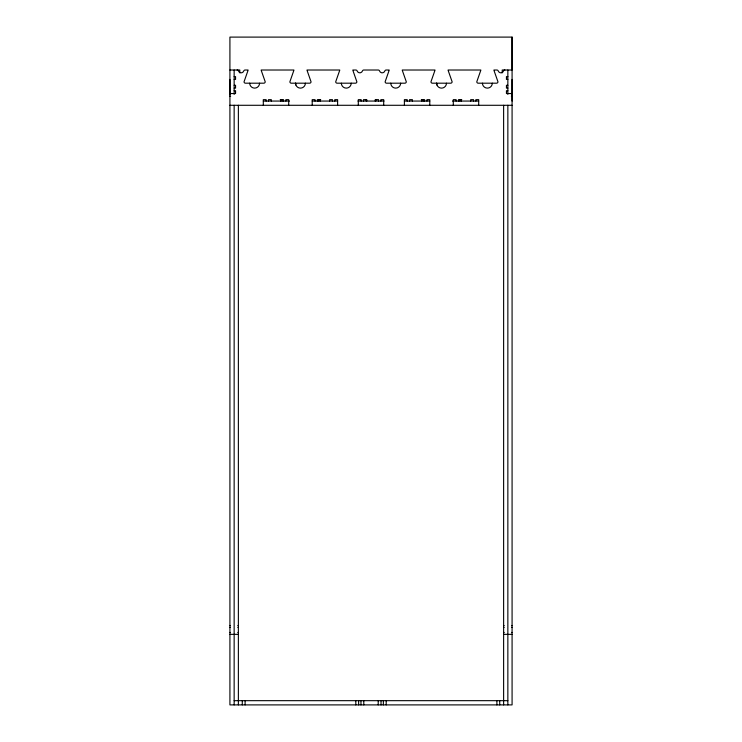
<?xml version="1.0" encoding="UTF-8"?>
<svg xmlns="http://www.w3.org/2000/svg" width="742" height="742" viewBox="0 0 742 742"><rect width="100%" height="100%" fill="white"/><g stroke="black" fill="none" stroke-linecap="round" stroke-linejoin="round"><path stroke-width="1.11" d="M229.918 94.948L229.918 79.422M512.082 101.06L512.082 79.422M512.082 37.1L512.082 704.9L229.918 704.9L229.918 37.1L512.082 37.1L512.082 70.017L502.204 70.017L502.204 72.846M229.918 70.017L239.796 70.017L239.796 72.846M234.147 76.602L235.557 76.602L235.557 79.422L234.147 79.422M507.853 76.602L506.443 76.602L506.443 79.422L507.853 79.422M234.147 85.302L235.557 85.302L235.557 88.122L234.147 88.122M507.853 85.302L506.443 85.302L506.443 88.122L507.853 88.122M234.147 90.709L235.557 90.709L235.557 93.538L229.918 93.538M507.853 90.709L506.443 90.709L506.443 93.538L512.082 93.538M229.918 96.358L230.623 96.358M511.377 96.358L512.082 96.358M280.235 99.651L283.527 99.651L283.527 101.06M320.683 99.651L317.39 99.651L317.39 101.06M421.317 99.651L424.61 99.651L424.61 101.06M461.765 99.651L458.473 99.651L458.473 101.06M263.308 101.06L289.519 101.06M312.215 101.06L337.61 101.06M357.95 101.06L384.05 101.06M404.39 101.06L429.785 101.06M452.472 101.06L478.692 101.06M229.918 105.29L512.082 105.29M229.918 625.543L230.447 625.543M237.848 625.543L238.377 625.543M503.623 625.543L504.152 625.543M511.553 625.543L512.082 625.543M229.918 627.352L230.447 627.352M237.848 627.352L238.377 627.352M503.623 627.352L504.152 627.352M511.553 627.352L512.082 627.352M229.918 632.462L230.447 632.462M237.848 632.462L238.377 632.462M503.623 632.462L504.152 632.462M511.553 632.462L512.082 632.462M229.918 634.354L238.377 634.354M503.623 634.354L512.082 634.354M234.147 700.671L507.853 700.671M436.955 85.005L436.797 84.551A4.916 4.916 0 0 1 436.602 83.187M295.863 85.005L295.715 84.551A4.916 4.916 0 0 1 295.52 83.187M507.853 70.017L507.853 94.355M507.853 105.29L507.853 704.9M503.623 105.29L503.623 704.9M499.718 700.671L499.718 704.9M496.899 700.671L496.899 704.9M478.692 105.29L478.692 99.651L475.872 99.651L475.872 101.06M473.526 101.06L473.526 99.651L470.697 99.651L470.697 101.06M461.292 99.651L461.292 101.06M459.882 99.651L459.882 101.06M456.117 101.06L456.117 99.651L453.297 99.651L453.297 105.29M429.785 105.29L429.785 99.651L426.965 99.651L426.965 101.06M423.2 99.651L423.2 101.06M421.79 99.651L421.79 101.06M412.385 101.06L412.385 99.651L409.565 99.651L409.565 101.06M407.21 101.06L407.21 99.651L404.39 99.651L404.39 105.29M386.192 700.671L386.192 704.9M383.697 105.29L383.697 99.651L380.878 99.651L380.878 101.06M383.364 700.671L383.364 704.9M381.026 700.671L381.026 704.9M378.522 101.06L378.522 99.651L375.229 99.651L375.229 101.06M378.207 700.671L378.207 704.9M375.702 99.651L375.702 101.06M366.771 101.06L366.771 99.651L363.478 99.651L363.478 101.06M366.298 99.651L366.298 101.06M363.793 700.671L363.793 704.9M361.122 101.06L361.122 99.651L358.303 99.651L358.303 105.29M360.974 700.671L360.974 704.9M358.636 700.671L358.636 704.9M355.808 700.671L355.808 704.9M337.61 105.29L337.61 99.651L334.79 99.651L334.79 101.06M332.435 101.06L332.435 99.651L329.615 99.651L329.615 101.06M320.21 99.651L320.21 101.06M318.8 99.651L318.8 101.06M315.035 101.06L315.035 99.651L312.215 99.651L312.215 105.29M288.703 105.29L288.703 99.651L285.883 99.651L285.883 101.06M282.118 99.651L282.118 101.06M280.708 99.651L280.708 101.06M271.303 101.06L271.303 99.651L268.474 99.651L268.474 101.06M266.128 101.06L266.128 99.651L263.308 99.651L263.308 105.29M245.101 700.671L245.101 704.9M242.282 700.671L242.282 704.9M238.377 105.29L238.377 704.9M234.147 70.017L234.147 94.355M234.147 105.29L234.147 704.9M237.125 70.017A1.41 1.41 0 0 1 238.451 70.963A2.82 2.82 0 0 0 243.775 70.963A1.41 1.41 0 0 1 245.101 70.017L248.078 70.017A1.438 1.438 0 0 1 248.023 70.425L244.044 81.778A1.41 1.41 0 0 0 245.463 83.187L263.8 83.187A1.41 1.41 0 0 0 265.209 81.778L261.24 70.425A1.382 1.382 0 0 1 261.175 70.017L293.906 70.017A1.41 1.41 0 0 1 293.851 70.425L289.881 81.778A1.41 1.41 0 0 0 291.291 83.187L309.627 83.187A1.41 1.41 0 0 0 311.037 81.778L307.04 70.323A1.382 1.382 0 0 1 307.002 70.017L339.734 70.017A1.41 1.41 0 0 1 339.678 70.425L335.709 81.778A1.41 1.41 0 0 0 337.118 83.187L355.455 83.187A1.41 1.41 0 0 0 356.865 81.778L352.895 70.425A1.401 1.401 0 0 1 352.84 70.017L355.808 70.017A1.41 1.41 0 0 1 357.143 70.963A2.82 2.82 0 0 0 362.458 70.963A1.41 1.41 0 0 1 363.793 70.017L378.207 70.017A1.41 1.41 0 0 1 379.542 70.963A2.82 2.82 0 0 0 384.857 70.963A1.41 1.41 0 0 1 386.192 70.017L389.16 70.017A1.438 1.438 0 0 1 389.105 70.425L385.135 81.778A1.41 1.41 0 0 0 386.545 83.187L404.882 83.187A1.41 1.41 0 0 0 406.291 81.778L402.322 70.425A1.382 1.382 0 0 1 402.266 70.017L434.998 70.017A1.41 1.41 0 0 1 434.933 70.425L430.963 81.778A1.41 1.41 0 0 0 432.373 83.187L450.709 83.187A1.41 1.41 0 0 0 452.119 81.778L448.149 70.425A1.382 1.382 0 0 1 448.094 70.017L480.825 70.017A1.41 1.41 0 0 1 480.76 70.425L476.791 81.778A1.41 1.41 0 0 0 478.2 83.187L496.537 83.187A1.41 1.41 0 0 0 497.956 81.778L493.977 70.425A1.401 1.401 0 0 1 493.922 70.017L496.899 70.017A1.41 1.41 0 0 1 498.225 70.963A2.82 2.82 0 0 0 503.549 70.963A1.41 1.41 0 0 1 504.875 70.017M492.308 83.187A4.934 4.934 0 0 1 487.373 88.122A4.934 4.934 0 0 1 482.43 83.187M446.48 83.187A4.944 4.944 0 0 1 441.536 88.131A4.944 4.944 0 0 1 436.593 83.187M400.652 83.187A4.934 4.934 0 0 1 395.709 88.122A4.934 4.934 0 0 1 390.774 83.187M351.226 83.187A4.934 4.934 0 0 1 346.291 88.122A4.934 4.934 0 0 1 341.348 83.187M305.398 83.187A4.944 4.944 0 0 1 300.454 88.131A4.944 4.944 0 0 1 295.511 83.187M259.561 83.187A4.934 4.934 0 0 1 254.627 88.122A4.934 4.934 0 0 1 249.692 83.187"/></g></svg>
